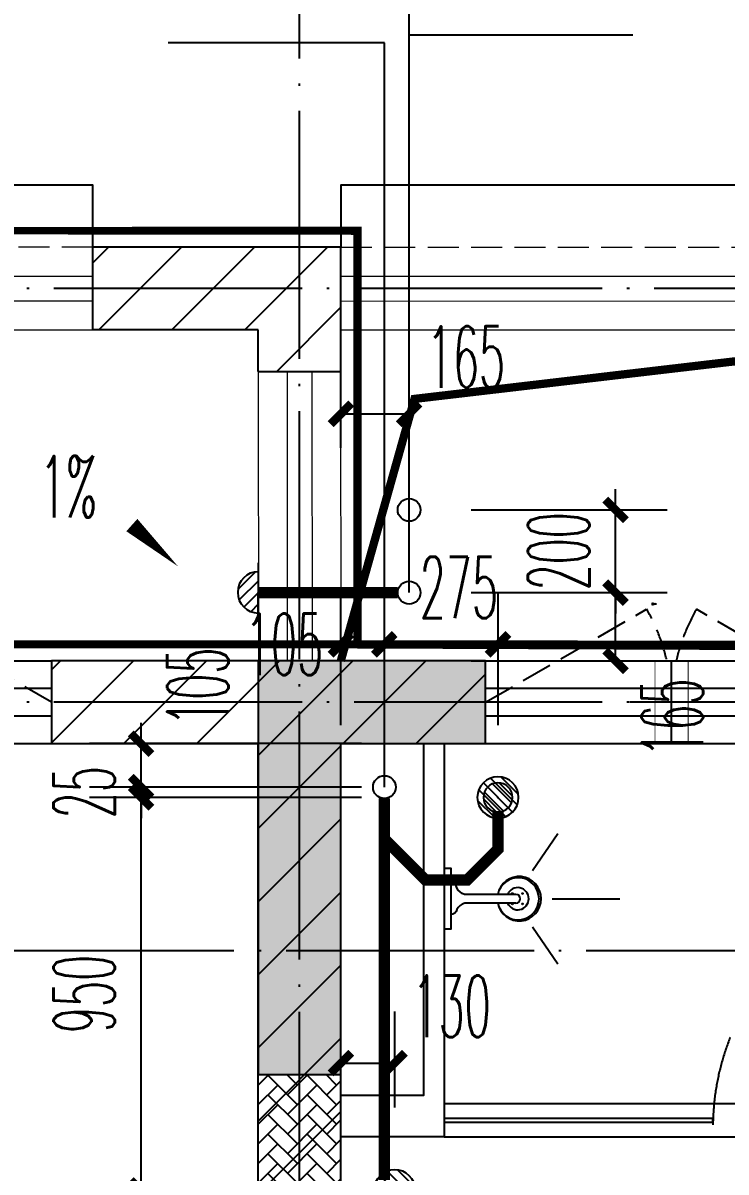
# Model space of a CAD drawing. Extents: x 27938 to 1507990, y 110129 to 923079.
# Drawn here: x 1244094 to 1245795, y 588788 to 591566 of the extents above; entities that cross this region are included whole.
import ezdxf

# ---------------------------------------------------------------- set-up
doc = ezdxf.new("R2010")
doc.units = 0
doc.header["$LTSCALE"] = 1000
doc.header["$MEASUREMENT"] = 0
doc.linetypes.add('DASH', pattern=[0.35, 0.25, -0.1])
doc.linetypes.add('DOTE', pattern=[2.4200000000000004, 2, -0.2, 0.02, -0.2])
for name, color, linetype in [('----建筑底图', 8, 'Continuous'), ('COLUMN', 9, 'Continuous'), ('CURTWALL', 4, 'Continuous'), ('DIM_SYMB', 3, 'Continuous'), ('DIM_废水', 31, 'Continuous'), ('DIM_污水', 2, 'Continuous'), ('DIM_雨水', 4, 'Continuous'), ('DOTE', 1, 'Continuous'), ('EQUIP_地漏', 7, 'Continuous'), ('IP-bath&kitchen-JOHNSON', 4, 'Continuous'), ('LVTRY', 6, 'Continuous'), ('P-bath&kitchen-JOHNSON', 4, 'Continuous'), ('PIPE-废水', 31, 'TG_F'), ('PIPE-污水', 2, 'W'), ('PUB_HATCH', 8, 'Continuous'), ('VPIPE-凝结', 150, 'N'), ('VPIPE-废水', 31, 'Continuous'), ('VPIPE-污水', 2, 'W'), ('VPIPE-雨水', 4, 'Y'), ('WALL', 9, 'Continuous'), ('WINDOW', 4, 'Continuous'), ('WINDOW_TEXT', 7, 'Continuous'), ('保温', 6, 'Continuous'), ('机电标识类', 1, 'Continuous'), ('看线', 251, 'Continuous')]:
    doc.layers.add(name, color=color, linetype=linetype)
for name, color, linetype, lineweight in [('平面-排水沟', 86, 'Continuous', 15), ('平面-栏杆', 135, 'Continuous', 15), ('平面-看线', 45, 'Continuous', 15), ('平面-空调室内机', 176, 'Continuous', 9), ('空调', 76, 'Continuous', 13)]:
    doc.layers.add(name, color=color, linetype=linetype, lineweight=lineweight)
doc.styles.add('_TCH_DIM', font='SIMPLEX.shx', dxfattribs={"width": 0.7, "bigfont": 'GBCBIG.shx'})
doc.styles.add('_TCH_DIM_T3', font='SIMPLEX.shx', dxfattribs={"width": 0.4941176470588236, "bigfont": 'GBCBIG.shx'})
doc.styles.add('_TCH_WINDOW', font='SIMPLEX.shx', dxfattribs={"width": 0.7, "height": 3.5, "bigfont": 'GBCBIG.shx'})
doc.styles.get("Standard").update_dxf_attribs({"font": 'gbenor.shx', "bigfont": 'gbcbig.shx'})
doc.styles.add('TG_LINETYPE', font='SIMPLEX', dxfattribs={"width": 0.8, "height": 3, "bigfont": 'HZTXT'})
doc.linetypes.add('N', pattern='A,3,-0.2,["N",Standard,S=0.25,R=0,X=-0.1,Y=-0.115],-0.2', length=3.4)
doc.linetypes.add('TG_F', pattern='A,2,-0.3,["F",TG_LINETYPE,S=0.1,R=0,X=-0.23,Y=-0.15],0', length=2.3)
doc.linetypes.add('W', pattern='A,3,-0.2,["W",Standard,S=0.25,R=0,X=-0.1,Y=-0.115],-0.2', length=3.4)
doc.linetypes.add('Y', pattern='A,3,-0.2,["Y",Standard,S=0.25,R=0,X=-0.1,Y=-0.115],-0.2', length=3.4)
doc.dimstyles.new('_TWT_ARCH&&50', dxfattribs={"dimtxt": 148.75, "dimasz": 50, "dimexe": 125, "dimexo": 150, "dimgap": 63.12500000000001, "dimtad": 1, "dimdec": 0, "dimzin": 0, "dimdsep": 46, "dimtxsty": '_TCH_DIM_T3', "dimblk": 'ARCHTICK', "dimcen": 0.09, "dimclrt": 7, "dimazin": 2, "dimtfac": 1, "dimtdec": 0, "dimtix": 1, "dimtmove": 2, "dimatfit": 3, "dimfxl": 100, "dimtolj": 1, "dimtzin": 0, "dimarcsym": 0})
pattern_1 = [(45, (0, 89.755675), (-88.38838300365748, 88.3883830036575), [])]

# ---------------------------------------------------------------- blocks, each defined once
blk = doc.blocks.new('GFDGFSDFGD')
at = {"layer": 'PUB_HATCH'}
blk.add_hatch(color=256, dxfattribs=at).paths.add_polyline_path([(464566.5323886855, 373023.7243817647), (464016.6169796197, 373023.7242364523), (464016.6175497696, 372023.7232685714), (464216.6167312602, 372023.7239847798), (464216.6166784351, 372823.7236273639), (464566.5323204177, 372823.7234225881)])
at = {"layer": 'COLUMN', "color": 6}
for p, q in [((464566.5323886855, 373023.7243817647), (464016.6169796197, 373023.7242364523)), ((464016.6169796197, 373023.7242364523), (464016.6175497696, 372023.7232685714)), ((464566.5323204177, 372823.7234225881), (464566.5323886855, 373023.7243817647)), ((464216.6167312602, 372023.7239847798), (464216.6166784351, 372823.7236273639)), ((464216.6166784351, 372823.7236273639), (464566.5323204177, 372823.7234225881)), ((464016.6175497696, 372023.7232685714), (464216.6167312602, 372023.7239847798))]:
    blk.add_line(p, q, dxfattribs=at)
blk = doc.blocks.new('GDFGDGRD')
at = {"layer": '保温', "linetype": 'ByBlock', "ltscale": 10}
h = blk.add_hatch(dxfattribs=at)
h.set_pattern_fill('AR-HBONE', color=251, scale=55)
h.set_pattern_definition([(45, (0, 0), (0, 47.41575231924514), [100.584, -33.528]), (135, (23.70786, 23.70786), (3.05311331771918e-15, 47.41575231924513), [100.584, -33.528])])
h.paths.add_polyline_path([(427216.5783803748, 370023.7249376682), (427216.5861217561, 372023.7235304342), (427016.5861217679, 372023.7237229171), (427016.5783803866, 370023.7251301511)])
blk = doc.blocks.new('dongkong')
blk.add_wipeout([(-603756.0415179721, 210770.96306340612), (-603756.0415180603, 210570.80961624245), (-603836.0415181214, 210570.80961593534), (-603836.0415181519, 210770.96306307407)])
at = {"layer": '机电标识类', "color": 250, "linetype": 'DASH', "ltscale": 400}
for p, q in [((-603796.0415180789, 210770.9630630909), (-603796.0415180789, 210570.8096162414)), ((-603896.0415180789, 210670.6929921169), (-603696.0415180789, 210670.6929921169))]:
    blk.add_line(p, q, dxfattribs=at)
at = {"layer": '空调', "color": 6, "linetype": 'DASH', "const_width": 2}
blk.add_lwpolyline([(-603756.0415180789, 210770.9630630909), (-603756.0415180789, 210570.8096162414), (-603836.0415180789, 210570.8096162414), (-603836.0415180789, 210770.9630630909)], close=True, dxfattribs=at)
blk = doc.blocks.new('rrrrrrrrrrrra')
at = {"color": 0}
for p, q in [((252.6024353011744, 483.7312025176361), (-87.39756469882559, 483.7312025176361)), ((-112.3975646988256, 458.7312025176361), (-112.3975646988256, 324.3323662159964)), ((277.6024353011744, 324.3323662159964), (277.6024353011744, 458.7312025176361)), ((-112.3975646988256, 324.3323662159964), (-63.69972878636327, -103.3637925456278)), ((277.6024353011744, 324.3323662159964), (227.5135563242948, -115.5808400628157)), ((-59.12511469877791, 271.0599162159488), (224.3299853011267, 271.0599162159488)), ((-20.6103619200876, 232.4137265472673), (-34.18044077546801, 153.6153487120755)), ((185.8152325224364, 232.4137265477329), (-20.6103619200876, 232.4137265472673)), ((185.8152325224364, 232.4137265477329), (199.3853113778168, 153.6153487125412)), ((191.3197469591396, 200.4502565474249), (-26.11487635679077, 200.4502565474249))]:
    blk.add_line(p, q, dxfattribs=at)
for centre, radius, start, end in [((-87.39756469882559, 458.7312025176361), 25, 90, 180), ((252.6024353011744, 458.7312025176361), 25, 0, 90), ((-59.12511469877791, 324.3323662164621), 53.27245000000602, 180, 270), ((224.3299853008939, 324.3323662164621), 53.27245000000253, 270, 0), ((-322.583031725022, 209.8070477982983), 293.8257332377133, 333.5368539848596, 351.4828191908725), ((487.787902327138, 209.8070477982983), 293.8257332377133, 188.5171808091275, 206.4631460151405), ((148.969911527005, -3.179016253445297), 224.0767612256445, 158.5202191710939, 180), ((16.2349590753438, -3.179016253445297), 224.0767612256723, 0, 21.47978082890611), ((83.83053322241176, -63.61970424279571), 152.7899563564, 195.0773243454172, 340.1181212308546)]:
    blk.add_arc(centre, radius, start, end, dxfattribs=at)
blk = doc.blocks.new('A$C1E0F638F')
at = {"color": 0}
for points in [[(499.7003750004806, 435.1003879043274), (499.7003750004806, 85.1003879038617), (-4.325015470385551e-05, 85.10038790432736), (-4.325015470385551e-05, 435.1003879038617)], [(269.850552206859, 30.00024752598256), (229.850552206859, 30.00024752644822), (229.850552206859, 195.0002475259826), (269.850552206859, 195.0002475264482)], [(119.850552206859, 0.0002475259825587273), (179.850552206859, 0.0002475259825587273), (179.850552206859, 60.00024752598256), (119.850552206859, 60.00024752598256)], [(379.850552206859, 0.0002475259825587273), (319.850552206859, 0.0002475264482200146), (319.850552206859, 60.00024752644822), (379.850552206859, 60.00024752644822)], [(146.850552206859, 55.00024752598256), (152.850552206859, 55.00024752644822), (152.850552206859, 5.00024752644822), (146.850552206859, 5.00024752644822)], [(229.850552206859, 30.00024752644822), (269.850552206859, 30.00024752598256), (269.850552206859, 10.00024752598256), (229.850552206859, 10.00024752644822)], [(352.850552206859, 55.00024752598256), (346.850552206859, 55.00024752598256), (346.850552206859, 5.000247525982559), (352.850552206859, 5.000247525982559)]]:
    blk.add_lwpolyline(points, close=True, dxfattribs=at)
blk.add_lwpolyline([(269.850552206859, 60.00024752598256), (279.850552206859, 60.00024752598256), (279.850552206859, 0.0002475264482200146), (219.850552206859, 0.0002475259825587273), (219.850552206859, 60.00024752598256), (229.850552206859, 60.00024752644822)], dxfattribs=at)
blk.add_circle((249.850552206859, 236.2614032463171), 26, dxfattribs=at)
blk = doc.blocks.new('$lvtry$00000171')
at = {"color": 0}
for p, q in [((-74.24621202462731, 10.60660171788186), (-10.60660171788186, 74.24621202462731)), ((-69.81875867368217, -27.39235180270043), (27.39235180242758, 69.81875867368217)), ((-53.03300858900184, -53.03300858886359), (53.03300858900184, 53.03300858886359)), ((-27.39235180242758, -69.81875867368217), (69.81875867368217, 27.39235180270043)), ((10.60660171788186, -74.24621202462731), (74.24621202462731, -10.60660171788186))]:
    blk.add_line(p, q, dxfattribs=at)
blk.add_circle((0, 0), 75, dxfattribs=at)
blk.add_point((0, 0), dxfattribs=at)
blk = doc.blocks.new('135')
blk.add_hatch(color=0).paths.add_polyline_path([(4.76418280357393, 1.812162386259842), (3.614183923258678, -0.9586682789313272), (-4.698308072380313, 2.491328362025341), (-3.548309192054148, 5.262159027231063)])
at = {"color": 0}
for p, q in [((-5.000000000007275, 10.93307908955376), (-5.000000000007275, 30.53458335841333)), ((0, -9.095e-13), (-7.276000000000001e-12, 39.11915162772765)), ((4.999999999996362, 10.92478528669653), (4.999999999992723, 32.30060393840449)), ((-6.34257382159194, 2.632406550414998), (5.421245566391007, -2.250020692198631)), ((-5.698204626369259, 2.906323017595241), (-5.160113183243083, 2.682994842084553)), ((-5.555794630552554, 18.93025617586591), (-3.355794630551827, 19.41189882087838)), ((-3.355794630551827, 19.41189882087838), (-5.502586708164016, 19.38346581543646)), ((5.249555696867901, 10.9245783101278), (-5.25044430312846, 10.93328680312606)), ((5.227938415449898, 9.660595023749009), (-5.205485498692723, 9.660595023727183)), ((-5.160113183243083, 2.682994842084553), (-3.818447822857706, 5.915630618167598)), ((-3.818447822857706, 5.915630618167598), (5.417654394495911, 2.08230101709978)), ((5.617387633388716, 18.86060526279379), (3.417387633387988, 19.34224790780627)), ((3.417387633387988, 19.34224790780627), (5.564179711000178, 19.31381490236435)), ((4.075989034128724, -1.150334758983262), (5.417654394495911, 2.08230101709978)), ((4.075989034125087, -1.150334758983262), (5.7233188174323, -1.834038541420341))]:
    blk.add_line(p, q, dxfattribs=at)
for centre, radius, start, end in [((6.161034868437128, 15.83646535001662), 13.51105029248686, 151.0147378050733, 204.8403314206463), ((13.49583268638525, 4.204098348475781), 20.48112573357894, 163.092431708237, 182.0011966084188), ((-5.975522388205718, 3.562607190228845), 1, 184.2275252268287, 248.4661137629982), ((13.54264475737364, 4.193994001077044), 19.52885339284392, 163.7443120071847, 182.5268738689926), ((8.625610374787357, 15.4674340699994), 14.59806099666519, 166.2780045267358, 198.0953497200314), ((-5.467505949505721, 3.349919817060253), 0.5, 181.9385014602077, 247.2597126889964), ((-5.220308285297505, 22.14142036417525), 0.5, 335.7643365041333, 151.0147378054934), ((3.827398038803949, 18.06844884589281), 9.42220170707689, 155.7643365036202, 171.9772791662345), ((5.153695528464595, 22.26171150950449), 0.5, 29.84246110022977, 204.5740373216479), ((-5.946870150815811, 17.18555889137405), 11.70614123311011, 10.4750181798539, 24.57403732164799), ((29.07817214454553, 6.708467335577552), 24.03224306675829, 172.943947749341, 199.2318175570648), ((-6.288615623223449, 15.43590622998363), 12.3887641438454, 338.644919711974, 16.04760207510264), ((-6.035673477003001, 15.84248269684667), 13.39994098009156, 334.9111406033848, 29.84246110034611), ((26.37160870551816, 6.273545375245702), 20.6409126368038, 169.1453753653255, 199.9525787155704), ((5.869786496521555, -1.169297062749137), 1.170107913508445, 247.4597126892894, 19.95257871601565), ((5.914985297487874, -1.372233430550295), 0.5, 247.4597126892894, 19.23181755750988)]:
    blk.add_arc(centre, radius, start, end, dxfattribs=at)
blk.add_open_spline([(-5.000000000007275, 30.53458335841333), (-4.10443294849756, 31.33336597555081), (-2.288282033354334, 32.95324444101334), (0.90438098919185, 29.19536669430727), (3.450096077842316, 31.12548990286359), (4.999999999992723, 32.30060393840449)], degree=3, knots=[0, 0, 0, 0, 3.066329070407599, 6.218313121244897, 11.12413523619883, 11.12413523619883, 11.12413523619883, 11.12413523619883], dxfattribs=at)
blk = doc.blocks.new('SDFAWERAWER')
at = {"layer": 'LVTRY', "color": 0}
for p, q in [((593987.7654218215, -1242190.543110286), (593978.1679464299, -1242213.999597729)), ((594017.0860310916, -1242202.539954511), (593987.7654218215, -1242190.543110286)), ((594015.8193360465, -1242220.432964417), (594027.1688849085, -1242192.714558183)), ((594025.7000045974, -1242203.902384486), (594018.4845674199, -1242221.524267195)), ((594022.6186791044, -1242211.427743668), (594029.8341162818, -1242193.80586096)), ((594025.3530065713, -1242210.830205286), (594031.0932591765, -1242196.811088268)), ((594027.1688849085, -1242192.714558183), (594033.0323939191, -1242195.115424288)), ((594029.8341162818, -1242193.80586096), (594031.0932591765, -1242196.811088268)), ((594032.1593517042, -1242197.24760937), (594033.0323939191, -1242195.115424288)), ((594033.0323939191, -1242195.115424288), (594033.976751101, -1242197.369344781)), ((594033.7584905497, -1242197.902391045), (594033.9763517794, -1242197.370320023)), ((594047.2517495372, -1242200.933083513), (594035.9092786319, -1242228.654386825)), ((594041.579694262, -1242228.485098852), (594051.1771696536, -1242205.028611409)), ((594049.9172594484, -1242202.023705706), (594043.3176582216, -1242218.153308231)), ((594047.2517495372, -1242200.933083513), (594049.9172594484, -1242202.023705706)), ((594049.9172594484, -1242202.023705706), (594051.1771696536, -1242205.028611409)), ((593941.1893833182, -1242210.071718162), (593783.7054442759, -1242594.768872668)), ((593964.6458707345, -1242219.669193542), (593807.1619316919, -1242604.366348048)), ((593941.1893833182, -1242210.071718162), (593964.6458707345, -1242219.669193542)), ((594007.4885557, -1242225.996441955), (593978.1679464299, -1242213.999597729)), ((594015.8193360465, -1242220.432964417), (594021.6828450572, -1242222.833830523)), ((594018.4845674199, -1242221.524267195), (594021.4897947444, -1242220.265124338)), ((594025.3530065713, -1242210.830205286), (594021.4897947444, -1242220.265124338)), ((594022.5558872721, -1242220.70164544), (594021.6828450572, -1242222.833830523)), ((594021.6828450572, -1242222.833830523), (594023.9367655669, -1242221.889473379)), ((594024.1550261178, -1242221.356427115), (594023.937164888, -1242221.888498138)), ((594027.746431214, -1242234.285170699), (594078.3911199654, -1242255.006992549)), ((594035.9092786319, -1242228.654386825), (594038.5747885434, -1242229.745009019)), ((594037.3439066054, -1242210.828683256), (594087.9885953569, -1242231.550505105)), ((594038.5747885434, -1242229.745009019), (594045.1743897707, -1242213.615406493)), ((594038.5747885434, -1242229.745009019), (594041.579694262, -1242228.485098852)), ((594057.0670404839, -1242246.282014925), (594066.6645158757, -1242222.825527482)), ((593783.7054442759, -1242594.768872668), (593807.1619316919, -1242604.366348048)), ((593803.2340521519, -1242641.344911171), (593812.8315275433, -1242617.888423728)), ((593812.8315275433, -1242617.888423728), (593842.1521368134, -1242629.885267953)), ((593803.2340521519, -1242641.344911171), (593832.554661422, -1242653.341755396)), ((593842.1521368134, -1242629.885267953), (593832.554661422, -1242653.341755396)), ((593833.814571627, -1242656.346661099), (593832.554661422, -1242653.341755396)), ((593845.157042532, -1242628.625357786), (593833.814571627, -1242656.346661099)), ((593847.8225524705, -1242629.715979991), (593836.4800815652, -1242657.437283303)), ((593845.157042532, -1242628.625357786), (593842.1521368134, -1242629.885267953)), ((593847.8225524705, -1242629.715979991), (593845.157042532, -1242628.625357786)), ((593847.1421213057, -1242661.799772115), (593858.4845922105, -1242634.078468803)), ((593849.807631217, -1242662.890394308), (593861.150102122, -1242635.169090996)), ((593852.0613105225, -1242661.945461682), (593862.0950347865, -1242637.422770285)), ((593858.4845922105, -1242634.078468803), (593861.150102122, -1242635.169090996)), ((593861.150102122, -1242635.169090996), (593862.0950347865, -1242637.422770285)), ((593836.4800815652, -1242657.437283303), (593833.814571627, -1242656.346661099)), ((593847.1421213057, -1242661.799772115), (593849.807631217, -1242662.890394308))]:
    blk.add_line(p, q, dxfattribs=at)
blk.add_lwpolyline([(593823.4857289928, -1242716.975934958), (594045.7556563742, -1242173.940086161), (594036.5013807861, -1242170.150840413), (593814.2314534048, -1242713.186689209)], close=True, dxfattribs=at)
blk.add_arc((594075.2654484361, -1242240.036391133), 15.29342111015146, 281.7932153755734, 33.70187580186141, dxfattribs=at)
for centre, major_axis, start_param, end_param in [((593974.2417065077, -1242223.595433476), (3.926239933352681, 9.595835773426348), 0, 1.570796326794897), ((593816.7577674654, -1242608.292587982), (13.52371531371392, 33.05232318957029), 1.570796326794897, 3.141592653589793), ((593816.7577674654, -1242608.292587982), (3.926239933352681, 9.595835773426348), 1.570796326794897, 3.141592653589793)]:
    blk.add_ellipse(centre, major_axis=major_axis, ratio=1, start_param=start_param, end_param=end_param, dxfattribs=at)
at = {"layer": 'P-bath&kitchen-JOHNSON', "color": 0, "linetype": 'DASH'}
blk.add_arc((593809.7670385346, -1242714.004828131), 586.199339652145, 67.53694625199444, 157.1324720308851, dxfattribs=at)
at = {"layer": 'LVTRY', "color": 8, "xscale": -1, "rotation": 157.7329157530927}
blk.add_blockref('135', (594045.2713309255, -1242161.927690595), dxfattribs=at)
blk = doc.blocks.new('A$C5DCB2F21')
at = {"layer": 'IP-bath&kitchen-JOHNSON', "color": 0}
for p, q in [((-68.28558143033297, -213.1606503543517), (-157.7014214626688, -274.9614281078248)), ((68.16970908802614, -213.1606503543517), (157.5855491203619, -274.9614281078248)), ((-0.0579361711279489, -261.3536447175793), (-0.0579361711570528, -424.6555120690827))]:
    blk.add_line(p, q, dxfattribs=at)
for centre, major_axis, ratio, start_param, end_param in [((0.0421103943663184, -178.7724866370772), (-50.96224410476142, 6.55561e-11), 0.9900522014073144, -1.362970376127611, 4.504563029716158), ((0.0421103943663184, -177.7692267618913), (-26.80467913510691, 8.690706e-10), 0.9948122416210567, -1.167676844559286, 4.309269498205915)]:
    blk.add_ellipse(centre, major_axis=major_axis, ratio=ratio, start_param=start_param, end_param=end_param, dxfattribs=at)
at = {"layer": 'LVTRY', "color": 0}
for p, q in [((73.60639230580999, 0), (-73.60639230580999, 0)), ((-10.47308850636909, -173.5162652194049), (-10.47308850636909, -49.2578386965979)), ((10.5573092952909, -173.5162652194049), (10.5573092952909, -49.2578386965979))]:
    blk.add_line(p, q, dxfattribs=at)
blk.add_lwpolyline([(73.60639230580999, 0), (73.60639230580999, -15.772798351245), (-73.60639230580999, -15.772798351245), (-73.60639230580999, 0)], dxfattribs=at)
for points in [[(-26.29978149385716, -30.6730770759059, -0.3641418619200349), (-37.77772499481944, -15.772798351245, -0.0204951839784475)], [(26.29978149385716, -30.6730770759059, 0.3641418619200187), (37.77772499482671, -15.772798351245, 0.0204951839784475)], [(-10.47308850636909, -49.43990604687496, 0.214893116671168), (-26.29978149385716, -30.6730770759059, 7.649644273232357)], [(10.5573092952909, -49.2578386965979, -0.2143900455666535), (26.29978149385716, -30.6730770759059, -7.649644273232357)]]:
    blk.add_lwpolyline(points, format="xyb", dxfattribs=at)
blk.add_arc((0.0421103944609058, -173.5162652194049), 10.51519890083, 180, 0, dxfattribs=at)
for centre, major_axis, ratio, start_param, end_param in [((0.0421103943663184, -181.2952494334531), (53.64446843239703, 4.6092399e-09), 0.9875770290783108, 1.768090240399728, 7.656687720196345), ((-12.41473554639378, -164.737432311369), (1.3012e-12, 1.432845619463478), 0.8500000000096485, -1.570796326743344, 4.712388980436241), ((12.49895633515552, -164.737432311369), (-1.089747e-10, 1.432845619463478), 0.8500000000096485, 4.712388980370823, 10.99557428755041), ((-12.41473554639378, -189.1718906858077), (-2.801241e-10, 1.432845619478029), 0.8500000000010158, 4.712388980259137, 10.99557428743872), ((12.49895633515552, -189.1718906858077), (-3.904000999999999e-10, 1.43284561947803), 0.8500000000010156, 4.712388980193717, 10.9955742873733)]:
    blk.add_ellipse(centre, major_axis=major_axis, ratio=ratio, start_param=start_param, end_param=end_param, dxfattribs=at)
blk = doc.blocks.new('$TCHSYS$DOOR2D')
for p, q in [((0.45, 0.9750000000000001), (0.5000000000000002, 0.9750000000000001)), ((0.45, 0), (0.45, 0.9750000000000001)), ((0.5, 0), (0.5, 0.9750000000000001)), ((0.5, 0), (0.45, 0))]:
    blk.add_line(p, q)
at = {"lineweight": 13}
blk.add_arc((0.475, 0), 0.975, 91.4692835813538, 180, dxfattribs=at)
blk = doc.blocks.new('DSGDFGF')
at = {"layer": 'CURTWALL', "color": 0}
for p, q in [((676992.3193099007, 342105.3318189482), (676292.3193125755, 342105.3318188789)), ((676292.3193125755, 342105.3318188789), (676292.3193125804, 342055.3318188789)), ((676292.3193125771, 342088.6651522122), (676992.3193101969, 342088.6651522689)), ((676992.3193099055, 342055.3318189486), (676992.3193099007, 342105.3318189482)), ((677892.3193125913, 342105.3318190337), (677792.3193100533, 342105.3318190256)), ((677792.3193100533, 342105.3318190256), (677792.3193100581, 342055.3318190261)), ((677792.3193101969, 342088.6651523464), (677892.319312593, 342088.665152367)), ((677892.3193125962, 342055.3318190337), (677892.3193125913, 342105.3318190337)), ((676292.3193125788, 342071.9984855456), (676992.3193101985, 342071.9984856088)), ((677792.3193101985, 342071.9984856863), (677892.3193125946, 342071.9984857004)), ((676292.3193125804, 342055.3318188789), (676992.3193099055, 342055.3318189486)), ((677792.3193100581, 342055.3318190261), (677892.3193125962, 342055.3318190337))]:
    blk.add_line(p, q, dxfattribs=at)
at = {"layer": 'IP-bath&kitchen-JOHNSON', "color": 0}
for p, q in [((676542.331932724, 342985.0196551088), (677892.3295454062, 342985.0196507949)), ((676542.331932724, 342950.0196551071), (677192.3295454478, 342950.0196505642)), ((677192.3413922582, 342940.0196503444), (677192.3413922533, 342950.0196505642)), ((676542.331932724, 342940.0196551071), (677192.3413922582, 342940.0196503444)), ((677892.3295454031, 342940.0196503291), (677792.3295457542, 342940.0196503627)), ((677792.3295457542, 342930.0196503627), (677792.329545758, 342940.0196503627)), ((677892.3295454031, 342930.0196503291), (677792.3295457542, 342930.0196503627)), ((676542.331932724, 342905.019720073), (677892.3295454059, 342905.0196507949))]:
    blk.add_line(p, q, dxfattribs=at)
for points in [[(676542.3319719185, 343855.3312094221), (676542.3319289016, 342905.0196913155), (676292.3295242395, 342905.0197074407)], [(676492.3319719185, 343855.3312094221), (676492.331953106, 343005.0197000016), (676292.3295265906, 343005.0197000032)]]:
    blk.add_lwpolyline(points, dxfattribs=at)
at = {"layer": 'LVTRY', "color": 0}
blk.add_lwpolyline([(676892.3193115182, 341155.3318184384), (676292.319311518, 341155.3318184384), (676292.3193115267, 342055.3308562199), (676892.3193115271, 342055.3308562199)], close=True, dxfattribs=at)
at = {"layer": 'CURTWALL', "color": 0, "xscale": 800, "yscale": 800, "zscale": 50, "rotation": 5.54452612062199e-09}
blk.add_blockref('$TCHSYS$DOOR2D', (677392.3193099796, 342080.3318189853), dxfattribs=at)
at = {"layer": 'IP-bath&kitchen-JOHNSON', "color": 8}
for name, p, rotation in [('A$C5DCB2F21', (676542.3428769042, 343480.3272782623), 90.00848852444699), ('SDFAWERAWER', (-342526.1847909405, 1268090.515878983), 22.25976934310714)]:
    blk.add_blockref(name, p, dxfattribs=dict(at, rotation=rotation))
at = {"layer": 'LVTRY', "color": 8, "xscale": -0.6666666667107826, "yscale": 0.6666666667107826}
for p in [(676672.3319719185, 343725.3312094244), (676422.3295454204, 342775.3312094267)]:
    blk.add_blockref('$lvtry$00000171', p, dxfattribs=at)
at = {"layer": 'LVTRY', "color": 8, "extrusion": (0, 0, -1), "xscale": -1, "zscale": -1, "rotation": 270}
blk.add_blockref('rrrrrrrrrrrra', (-676776.0631769253, 342422.5730388308), dxfattribs=at)
at = {"layer": 'LVTRY', "color": 8, "xscale": -1, "rotation": 270}
blk.add_blockref('A$C1E0F638F', (676357.2294132968, 341355.6371924866), dxfattribs=at)
blk = doc.blocks.new('A$C7A951E79')
at = {"layer": 'LVTRY'}
for p, q in [((-0.03019816137384623, -71.1504577078158), (0.03032669913955033, 71.45330783701502)), ((-7.071067817567382, 49.49747468566056), (-49.49747468711575, 7.071067807148211)), ((0.01200970011996105, 28.29628095228691), (-46.54583911696682, -18.26156787434593)), ((0, 0), (-35.35533905785996, -35.35533906542696)), ((-0.01200970011996105, -28.29628095240332), (-18.26156786479987, -46.54583912075032))]:
    blk.add_line(p, q, dxfattribs=at)
blk.add_arc((6.426847539842129e-05, 0.1514250643085688), 49.94917711705559, 89.97568208789981, 269.9756820878998, dxfattribs=at)
blk.add_point((0, 0), dxfattribs=at)
blk = doc.blocks.new('A$C42425DA4')
blk.add_blockref('A$C7A951E79', (38800.45369227853, 0.02960725605953485))
blk = doc.blocks.new('$WINLIB2D$00000001')
at = {"color": 0}
for points in [[(-0.4999999999999964, 0.5000000000000142), (-0.4999999999999964, -0.4999999999999858)], [(-0.4999999999999964, 0.5000000000000142), (0.5000000000000036, 0.5000000000000142)], [(0.5000000000000036, -0.4999999999999858), (0.5000000000000036, 0.5000000000000142)], [(0.5000000000000036, 0.1666666666666714), (-0.4999999999999964, 0.1666666666666714)], [(0.5000000000000036, -0.1666666666666572), (-0.4999999999999964, -0.1666666666666572)], [(-0.4999999999999964, -0.4999999999999858), (0.5000000000000036, -0.4999999999999858)]]:
    blk.add_lwpolyline(points, dxfattribs=at)
blk = doc.blocks.new('A$C149A4CC3')
at = {"layer": 'PUB_HATCH'}
h = blk.add_hatch(dxfattribs=at)
h.set_pattern_fill('普通砖', color=256, scale=50, style=0)
h.set_pattern_definition(pattern_1)
h.paths.add_polyline_path([(18400.00000987385, -15710.08435540453), (18600.00000988004, -15510.0843554085), (18000.00001018117, -15510.08435539628), (18000.00001017707, -15710.08435539628)])
h = blk.add_hatch(dxfattribs=at)
h.set_pattern_fill('普通砖', color=256, scale=50, style=0)
h.set_pattern_definition(pattern_1)
h.paths.add_polyline_path([(18600.00000987086, -15810.084355517), (18600.00000988004, -15510.0843554085), (18400.00000987385, -15710.08435540453), (18400.00000987086, -15810.08435551095)])
h = blk.add_hatch(dxfattribs=at)
h.set_pattern_fill('普通砖', color=256, scale=50, style=0)
h.set_pattern_definition(pattern_1)
h.paths.add_polyline_path([(18500.00000985094, -16510.08435552946), (17900.00001470772, -16510.08435550368), (17900.00001469912, -16710.08435550364), (18400.00000981981, -16710.08435552516), (18500.00000982982, -16643.41768886242)])
h = blk.add_hatch(dxfattribs=at)
h.set_pattern_fill('普通砖', color=256, scale=50, style=0)
h.set_pattern_definition(pattern_1)
h.paths.add_polyline_path([(18600.00000981982, -16710.08435553264), (18950.00001443208, -16710.08435554379), (18950.00001443845, -16510.08435554378), (18500.00000984982, -16510.08435552946), (18500.00000983019, -16643.41768886242)])
h = blk.add_hatch(dxfattribs=at)
h.set_pattern_fill('普通砖', color=256, scale=50, style=0)
h.set_pattern_definition(pattern_1)
h.paths.add_polyline_path([(18400.00000975974, -19510.0843554034), (18600.00000976189, -19410.08435537704), (18600.00000981982, -16710.08435553264), (18500.00000982982, -16643.41768886242), (18400.00000981981, -16710.08435552516)])
at = {"color": 8, "linetype": 'DASH', "ltscale": 0.8, "const_width": 20}
blk.add_lwpolyline([(18640.00000048906, -16470.08437481255), (16940.00001480198, -16470.08437503874), (16940.00001480198, -15710.08530140889)], dxfattribs=at)
at = {"layer": 'DOTE', "color": 169, "linetype": 'DOTE', "ltscale": 0.3}
for p, q in [((18500.00000030769, -19410.08434694167), (18499.99999972212, -11458.04734790955)), ((25039.89799962282, -15610.08435363509), (-25818.76699962281, -15610.08435363503)), ((25039.89799962282, -16610.08434715244), (-25818.76699962281, -16610.08434715233)), ((-25818.76699962281, -17209.81407665176), (25039.89799962282, -17209.81412224047))]:
    blk.add_line(p, q, dxfattribs=at)
at = {"layer": 'VPIPE-凝结', "color": 8, "ltscale": 0.1}
blk.add_line((18709.9944749705, -16344.54390998866), (18400.22684023727, -16344.54392768384), dxfattribs=at)
at = {"layer": 'WALL', "color": 8}
for p, q in [((18600.00000988004, -15510.0843554085), (18000.00001018117, -15510.08435539628)), ((18000.00001017707, -15710.08435539628), (18000.00001018117, -15510.08435539628)), ((18600.00000987086, -15810.084355517), (18600.00000988004, -15510.0843554085)), ((18400.00000987385, -15710.08435540453), (18000.00001017707, -15710.08435539628)), ((18400.00000987086, -15810.08435551095), (18400.00000987385, -15710.08435540453)), ((18400.00000987086, -15810.08435551095), (18600.00000987086, -15810.084355517)), ((18500.00000985094, -16510.08435552946), (17900.00001470772, -16510.08435550368)), ((17900.00001470772, -16510.08435550368), (17900.00001469912, -16710.08435550364)), ((18950.00001443845, -16510.08435554378), (18500.00000984982, -16510.08435552946)), ((18950.00001443208, -16710.08435554379), (18950.00001443845, -16510.08435554378)), ((17900.00001469912, -16710.08435550364), (18400.00000981981, -16710.08435552516)), ((18400.00000975974, -19510.0843554034), (18400.00000981981, -16710.08435552516)), ((18600.00000976189, -19410.08435537704), (18600.00000981982, -16710.08435553264)), ((18600.00000981982, -16710.08435553264), (18950.00001443208, -16710.08435554379))]:
    blk.add_line(p, q, dxfattribs=at)
at = {"layer": 'WINDOW', "color": 8, "linetype": 'DASH', "ltscale": 0.3}
for points in [[(17900.00001465378, -16610.08496459265), (17510.24682534521, -16385.15730627667, 0.131605288826864), (17450.00001460395, -16610.0849645639)], [(18949.90780867939, -16610.08434715233), (19339.66099798796, -16385.15668883634, -0.131605288826864), (19399.90780872921, -16610.08434712357)], [(19849.90780877904, -16610.08434715233), (19460.15461947047, -16385.15668883634, 0.131605288826864), (19399.90780872921, -16610.08434712357)]]:
    blk.add_lwpolyline(points, format="xyb", dxfattribs=at)
at = {"layer": '平面-排水沟', "color": 8}
blk.add_lwpolyline([(18027.66334201221, -16122.15898217208, 0, 0, 0), (18206.05721185927, -16281.75510712195, 0, 40.00000000000001, 0), (18094.26496051237, -16181.74264520449, 0, 0, 0)], format="xyseb", dxfattribs=at)
at = {"layer": '平面-栏杆', "color": 8}
for points in [[(16999.99950202031, -15579.94362433732), (17999.99741350592, -15579.78725673113)], [(18600.00001444831, -15580.03744550154), (20199.99741333956, -15579.78725721588)], [(16999.99950202031, -15639.94362433732), (17999.99741350592, -15639.78725673113)], [(18600.00001444831, -15640.03744550154), (20199.99741333956, -15639.78725721588)], [(18470.00000050047, -15810.08435649524), (18470.29709916597, -16510.08175527159)], [(18530.00000050047, -15810.08435649524), (18530.29709916597, -16510.08175527159)]]:
    blk.add_lwpolyline(points, dxfattribs=at)
at = {"layer": '平面-看线', "color": 8}
blk.add_line((18600.29709918692, -16510.08413631382), (18600.00000052096, -15810.08435649524), dxfattribs=at)
at = {"layer": '平面-看线', "color": 8, "linetype": 'DASH', "ltscale": 0.3}
for points in [[(18000.00001018564, -15510.08435539581), (17000.00001037563, -15510.08435534762)], [(18600.00000994676, -15510.08435584145), (20200.00001001474, -15510.08435588103)]]:
    blk.add_lwpolyline(points, dxfattribs=at)
at = {"layer": '平面-看线', "color": 8}
for points in [[(17000.00001037563, -15710.08435534762), (18000.00001017912, -15710.08435539581)], [(18600.00000994164, -15710.08435584145), (20200.00001000962, -15710.08435588103)], [(18400.00000050094, -15810.08435649524), (18400.29709916643, -16510.08175527159)]]:
    blk.add_lwpolyline(points, dxfattribs=at)
at = {"layer": '看线', "color": 8, "ltscale": 0.5}
for points in [[(17999.99997964897, -15510.08434172353), (17999.99997927598, -15360.08434172353), (16999.99946656427, -15360.08434420015), (16999.99946643994, -15510.08434420574)], [(20199.9999794031, -15510.08433643595), (20199.99997903011, -15360.08433643595), (18599.99997885223, -15360.08434036496), (18599.99997920846, -15510.08434029861)]]:
    blk.add_lwpolyline(points, dxfattribs=at)
at = {"color": 8}
for name, p in [('GFDGFSDFGD', (-445616.5786988664, -389533.8091794208)), ('A$C42425DA4', (-20400.22683947522, -16344.5439277101))]:
    blk.add_blockref(name, p, dxfattribs=at)
at = {"color": 8, "xscale": -1}
blk.add_blockref('GDFGDGRD', (445616.5787025666, -389533.8091793274), dxfattribs=at)
at = {"layer": 'WINDOW', "color": 8}
ref = blk.add_blockref('$WINLIB2D$00000001', (17450.00001470337, -16610.0843554843), dxfattribs=dict(at, xscale=-900, yscale=200, zscale=-900, rotation=179.999999997536))
ref.add_attrib('A', 'C0914', (17416.17573002971, -16374.70996456393), dxfattribs={"layer": 'WINDOW_TEXT', "color": 8, "ltscale": 0.5, "height": 4.25, "rotation": 359.999999997536, "style": '_TCH_WINDOW', "width": 0.4941176470588236})
at = {"layer": '平面-排水沟', "color": 7, "style": '_TCH_DIM', "width": 0.4941176470588236}
blk.add_text('1%', height=148.75, dxfattribs=at).set_placement((17871.3619941463, -16163.16315737888))
at = {"layer": '平面-空调室内机', "color": 8, "ltscale": 0.3, "rotation": 180}
blk.add_blockref('dongkong', (-584396.0415054816, 194060.7256675176), dxfattribs=at)
at = {"color": 8, "linetype": 'DASH', "ltscale": 0.8, "const_width": 20}
blk.add_lwpolyline([(-0.003342016949318349, -16470.08435543487), (1659.999992188881, -16470.08435543906), (1659.999992801226, -15470.08435546519), (4839.999989744043, -15470.08435569576), (4839.999989768607, -16470.08435556991), (6359.999989774195, -16470.08435552154), (6359.999989743694, -15470.08435540629), (8059.99998934858, -15470.08435539098), (8059.999989335309, -14670.08434770285), (10160.00100836717, -14670.08434783731), (10160.00100967474, -13020.08434792334), (14839.99898536177, -13020.08434792334), (14839.99898393685, -14670.08434783138), (16940.00000092911, -14670.08434769692), (16940.00000091607, -15470.08435546752), (18640.00000035611, -15470.08435546275), (18640.00000048906, -16470.08435553045), (20160.00000045518, -16470.08435557876), (20160.00000047975, -15470.08435566269), (23339.99999742268, -15470.08435546857), (23339.99999803479, -16470.08435543819), (25139.99999982852, -16470.08435532777)], dxfattribs=at)
at = {"color": 8, "const_width": 20}
blk.add_lwpolyline([(18599.70291130792, -16510.08579359279), (18777.93588830612, -15876.66943581932), (20200.00000998715, -15710.08435588091)], dxfattribs=at)
at = {"color": 8}
blk.add_blockref('DSGDFGF', (-657692.3193145721, -360565.4161846809), dxfattribs=at)
at = {"layer": 'WINDOW', "color": 8}
ref = blk.add_blockref('$WINLIB2D$00000001', (19400.00001443527, -16610.08435555809), dxfattribs=dict(at, xscale=-900, yscale=200, zscale=-900, rotation=179.9999999981768))
ref.add_attrib('A', 'C0914', (19351.58068770196, -16374.70894857115), dxfattribs={"layer": 'WINDOW_TEXT', "color": 8, "ltscale": 0.5, "height": 4.25, "rotation": 359.9999999981769, "style": '_TCH_WINDOW', "width": 0.4941176470588236})
blk = doc.blocks.new('_ArchTick')
at = {"color": 0, "linetype": 'ByBlock', "const_width": 0.4}
blk.add_lwpolyline([(-0.5, -0.5), (0.5, 0.5)], dxfattribs=at)
blk = doc.blocks.new('*D411')
at = {"layer": 'Defpoints', "color": 0}
for p in [(1245028.603783904, 590388.9752524274), (1245527.848409735, 590388.9752524274), (1245028.603836753, 590188.9752524274)]:
    blk.add_point(p, dxfattribs=at)
at = {"layer": 'DIM_SYMB', "color": 0, "lineweight": -2}
for p, q in [((1245527.848409735, 590388.9752524274), (1245527.848409735, 590438.9752524274)), ((1245178.603783904, 590388.9752524274), (1245652.848409735, 590388.9752524274)), ((1245527.848409735, 590188.9752524274), (1245527.848409735, 590388.9752524274)), ((1245178.603836753, 590188.9752524274), (1245652.848409735, 590188.9752524274)), ((1245527.848409735, 590188.9752524274), (1245527.848409735, 590138.9752524274))]:
    blk.add_line(p, q, dxfattribs=at)
at = {"layer": 'DIM_SYMB', "color": 0, "lineweight": -2, "xscale": 50, "yscale": 50, "zscale": 50}
for p, rotation in [((1245527.848409735, 590388.9752524274), 270), ((1245527.848409735, 590188.9752524274), 90)]:
    blk.add_blockref('_ArchTick', p, dxfattribs=dict(at, rotation=rotation))
at = {"layer": 'DIM_SYMB', "color": 7, "insert": (1245390.348409734, 590288.9752524275), "char_height": 148.75, "attachment_point": 5, "rotation": 90, "style": '_TCH_DIM_T3'}
blk.add_mtext('\\A1;200', dxfattribs=at)
blk = doc.blocks.new('*D412')
at = {"layer": 'Defpoints', "color": 0}
for p in [(1245028.603836753, 590188.9752524279), (1245527.848457959, 590188.9752524279), (1245028.603880353, 590023.9751650107)]:
    blk.add_point(p, dxfattribs=at)
at = {"layer": 'DIM_SYMB', "color": 0, "lineweight": -2}
for p, q in [((1245178.603836753, 590188.9752524279), (1245652.848457959, 590188.9752524279)), ((1245527.848457959, 590023.9751650107), (1245527.848457959, 590188.9752524279)), ((1245178.603880353, 590023.9751650107), (1245652.848457959, 590023.9751650107))]:
    blk.add_line(p, q, dxfattribs=at)
at = {"layer": 'DIM_SYMB', "color": 0, "lineweight": -2, "xscale": 50, "yscale": 50, "zscale": 50}
for p, rotation in [((1245527.848457959, 590188.9752524279), 90), ((1245527.848457959, 590023.9751650107), 270)]:
    blk.add_blockref('_ArchTick', p, dxfattribs=dict(at, rotation=rotation))
at = {"layer": 'DIM_SYMB', "color": 7, "insert": (1245665.348516094, 589886.4753332669), "char_height": 148.75, "attachment_point": 5, "rotation": 90, "style": '_TCH_DIM_T3'}
blk.add_mtext('\\A1;165', dxfattribs=at)
blk = doc.blocks.new('*D413')
at = {"layer": 'Defpoints', "color": 0}
for p in [(1245243.695565671, 590063.9756559918), (1244968.693118719, 589718.9750492921), (1245243.695565671, 589718.9750492861)]:
    blk.add_point(p, dxfattribs=at)
at = {"layer": 'DIM_SYMB', "color": 0, "lineweight": -2}
for p, q in [((1244968.693118719, 589868.9750492921), (1244968.693118719, 590188.9756559918)), ((1245243.695565671, 589868.9750492861), (1245243.695565671, 590188.9756559918)), ((1244968.693118719, 590063.9756559918), (1245243.695565671, 590063.9756559918))]:
    blk.add_line(p, q, dxfattribs=at)
at = {"layer": 'DIM_SYMB', "color": 0, "lineweight": -2, "xscale": 50, "yscale": 50, "zscale": 50, "rotation": 180}
blk.add_blockref('_ArchTick', (1244968.693118719, 590063.9756559918), dxfattribs=at)
at = {"layer": 'DIM_SYMB', "color": 0, "lineweight": -2, "xscale": 50, "yscale": 50, "zscale": 50}
blk.add_blockref('_ArchTick', (1245243.695565671, 590063.9756559918), dxfattribs=at)
at = {"layer": 'DIM_SYMB', "color": 7, "insert": (1245148.927, 590201.4756559919), "char_height": 148.75, "attachment_point": 5, "style": '_TCH_DIM_T3'}
blk.add_mtext('\\A1;275', dxfattribs=at)
blk = doc.blocks.new('*D414')
at = {"layer": 'Defpoints', "color": 0}
for p in [(1244968.693118719, 590063.975655996), (1244863.606702911, 589718.9750492944), (1244968.693118719, 589718.9750492921)]:
    blk.add_point(p, dxfattribs=at)
at = {"layer": 'DIM_SYMB', "color": 0, "lineweight": -2}
for p, q in [((1244863.606702911, 589868.9750492944), (1244863.606702911, 590188.975655996)), ((1244968.693118719, 589868.9750492921), (1244968.693118719, 590188.975655996)), ((1244863.606702911, 590063.975655996), (1244813.606702911, 590063.975655996)), ((1244863.606702911, 590063.975655996), (1244968.693118719, 590063.975655996)), ((1244968.693118719, 590063.975655996), (1245018.693118719, 590063.975655996))]:
    blk.add_line(p, q, dxfattribs=at)
at = {"layer": 'DIM_SYMB', "color": 0, "lineweight": -2, "xscale": 50, "yscale": 50, "zscale": 50}
blk.add_blockref('_ArchTick', (1244863.606702911, 590063.975655996), dxfattribs=at)
at = {"layer": 'DIM_SYMB', "color": 0, "lineweight": -2, "xscale": 50, "yscale": 50, "zscale": 50, "rotation": 180}
blk.add_blockref('_ArchTick', (1244968.693118719, 590063.975655996), dxfattribs=at)
at = {"layer": 'DIM_SYMB', "color": 7, "insert": (1244726.106656666, 590063.975128276), "char_height": 148.75, "attachment_point": 5, "style": '_TCH_DIM_T3'}
blk.add_mtext('\\A1;105', dxfattribs=at)
blk = doc.blocks.new('*D415')
at = {"layer": 'Defpoints', "color": 0}
for p in [(1245028.505277789, 590621.1918894164), (1244863.748915832, 590388.9052835812), (1245028.603836753, 590388.9752524276)]:
    blk.add_point(p, dxfattribs=at)
at = {"layer": 'DIM_SYMB', "color": 0, "lineweight": -2}
for p, q in [((1244863.685251818, 590538.9052700709), (1244863.597303523, 590746.1219093114)), ((1245028.540172739, 590538.9752389173), (1245028.452224444, 590746.1918781578)), ((1244863.650356869, 590621.12192057), (1245028.505277789, 590621.1918894164))]:
    blk.add_line(p, q, dxfattribs=at)
at = {"layer": 'DIM_SYMB', "color": 0, "lineweight": -2, "xscale": 50, "yscale": 50, "zscale": 50}
for p, rotation in [((1244863.650356869, 590621.12192057), 180.0243178628376), ((1245028.505277789, 590621.1918894164), 0.02431786283756051)]:
    blk.add_blockref('_ArchTick', p, dxfattribs=dict(at, rotation=rotation))
at = {"layer": 'DIM_SYMB', "color": 7, "insert": (1245165.946906724, 590758.7502357115), "char_height": 148.75, "attachment_point": 5, "rotation": 0.02431786283756051, "style": '_TCH_DIM_T3'}
blk.add_mtext('\\A1;165', dxfattribs=at)
blk = doc.blocks.new('*D417')
at = {"layer": 'Defpoints', "color": 0}
for p in [(1244380.081762654, 589823.9750471319), (1245063.69313914, 589823.9750471319), (1245063.69313914, 589718.9750492922)]:
    blk.add_point(p, dxfattribs=at)
at = {"layer": 'DIM_SYMB', "color": 0, "lineweight": -2}
for p, q in [((1244380.081762654, 589823.9750471319), (1244380.081762654, 589873.9750471319)), ((1244913.69313914, 589823.9750471319), (1244255.081762654, 589823.9750471319)), ((1244380.081762654, 589718.9750492922), (1244380.081762654, 589823.9750471319)), ((1244913.69313914, 589718.9750492922), (1244255.081762654, 589718.9750492922)), ((1244380.081762654, 589718.9750492922), (1244380.081762654, 589668.9750492922))]:
    blk.add_line(p, q, dxfattribs=at)
at = {"layer": 'DIM_SYMB', "color": 0, "lineweight": -2, "xscale": 50, "yscale": 50, "zscale": 50}
for p, rotation in [((1244380.081762654, 589823.9750471319), 270), ((1244380.081762654, 589718.9750492922), 90)]:
    blk.add_blockref('_ArchTick', p, dxfattribs=dict(at, rotation=rotation))
at = {"layer": 'DIM_SYMB', "color": 7, "insert": (1244517.581762654, 589961.4750471319), "char_height": 148.75, "attachment_point": 5, "rotation": 90, "style": '_TCH_DIM_T3'}
blk.add_mtext('\\A1;105', dxfattribs=at)
blk = doc.blocks.new('*D418')
at = {"layer": 'Defpoints', "color": 0}
for p in [(1244380.081762654, 589718.9750492922), (1245063.69313914, 589718.9750492922), (1245063.69313914, 589693.9750472032)]:
    blk.add_point(p, dxfattribs=at)
at = {"layer": 'DIM_SYMB', "color": 0, "lineweight": -2}
for p, q in [((1244380.081762654, 589718.9750492922), (1244380.081762654, 589768.9750492922)), ((1244913.69313914, 589718.9750492922), (1244255.081762654, 589718.9750492922)), ((1244380.081762654, 589693.9750472032), (1244380.081762654, 589718.9750492922)), ((1244913.69313914, 589693.9750472032), (1244255.081762654, 589693.9750472032)), ((1244380.081762654, 589693.9750472032), (1244380.081762654, 589643.9750472032))]:
    blk.add_line(p, q, dxfattribs=at)
at = {"layer": 'DIM_SYMB', "color": 0, "lineweight": -2, "xscale": 50, "yscale": 50, "zscale": 50}
for p, rotation in [((1244380.081762654, 589718.9750492922), 270), ((1244380.081762654, 589693.9750472032), 90)]:
    blk.add_blockref('_ArchTick', p, dxfattribs=dict(at, rotation=rotation))
at = {"layer": 'DIM_SYMB', "color": 7, "insert": (1244242.581762654, 589706.4750482478), "char_height": 148.75, "attachment_point": 5, "rotation": 90, "style": '_TCH_DIM_T3'}
blk.add_mtext('\\A1;25', dxfattribs=at)
blk = doc.blocks.new('*D419')
at = {"layer": 'Defpoints', "color": 0}
for p in [(1244380.081762654, 589693.9750472032), (1245063.69313914, 589693.9750472032), (1245063.69313914, 588743.9750469801)]:
    blk.add_point(p, dxfattribs=at)
at = {"layer": 'DIM_SYMB', "color": 0, "lineweight": -2}
for p, q in [((1244913.69313914, 589693.9750472032), (1244255.081762654, 589693.9750472032)), ((1244380.081762654, 588743.9750469801), (1244380.081762654, 589693.9750472032)), ((1244913.69313914, 588743.9750469801), (1244255.081762654, 588743.9750469801))]:
    blk.add_line(p, q, dxfattribs=at)
at = {"layer": 'DIM_SYMB', "color": 0, "lineweight": -2, "xscale": 50, "yscale": 50, "zscale": 50}
for p, rotation in [((1244380.081762654, 589693.9750472032), 90), ((1244380.081762654, 588743.9750469801), 270)]:
    blk.add_blockref('_ArchTick', p, dxfattribs=dict(at, rotation=rotation))
at = {"layer": 'DIM_SYMB', "color": 7, "insert": (1244242.581762654, 589218.9750470918), "char_height": 148.75, "attachment_point": 5, "rotation": 90, "style": '_TCH_DIM_T3'}
blk.add_mtext('\\A1;950', dxfattribs=at)
blk = doc.blocks.new('*D425')
at = {"layer": 'Defpoints', "color": 0}
for p in [(1244993.693139172, 589051.6140000001), (1244863.596465325, 588793.9750472056), (1244993.693139172, 588793.9750472056)]:
    blk.add_point(p, dxfattribs=at)
at = {"layer": 'DIM_SYMB', "color": 0, "lineweight": -2}
for p, q in [((1244863.596465325, 588943.9750472056), (1244863.596465325, 589176.6140000001)), ((1244993.693139172, 588943.9750472056), (1244993.693139172, 589176.6140000001)), ((1244863.596465325, 589051.6140000001), (1244993.693139172, 589051.6140000001))]:
    blk.add_line(p, q, dxfattribs=at)
at = {"layer": 'DIM_SYMB', "color": 0, "lineweight": -2, "xscale": 50, "yscale": 50, "zscale": 50, "rotation": 180}
blk.add_blockref('_ArchTick', (1244863.596465325, 589051.6140000001), dxfattribs=at)
at = {"layer": 'DIM_SYMB', "color": 0, "lineweight": -2, "xscale": 50, "yscale": 50, "zscale": 50}
blk.add_blockref('_ArchTick', (1244993.693139172, 589051.6140000001), dxfattribs=at)
at = {"layer": 'DIM_SYMB', "color": 7, "insert": (1245131.193139172, 589189.1140000001), "char_height": 148.75, "attachment_point": 5, "style": '_TCH_DIM_T3'}
blk.add_mtext('\\A1;130', dxfattribs=at)
blk = doc.blocks.new('$TwtSys$00000141')
at = {"color": 1}
for p, q in [((-47.09803151780761, 3.836055847277748), (-5.041545145413693, 45.89254221967349)), ((-47.09803151780761, 3.836055847277748), (-5.041545145413693, 45.89254221967349)), ((-43.60958444554853, -17.52724007043071), (17.52724007042889, 43.60958444554853)), ((-43.60958444554853, -17.52724007043071), (17.52724007042889, 43.60958444554853)), ((-33.23401871576607, -33.23401871577153), (33.23401871576607, 33.23401871576425)), ((-33.23401871576607, -33.23401871576971), (33.23401871576607, 33.23401871576425)), ((-16.17805684451741, -43.53063328177632), (43.79137317708955, 16.43879673983065)), ((-16.17805684451741, -43.53063328177632), (43.79137317708955, 16.43879673983247)), ((5.715553844029273, -46.12975947626182), (46.12974035062325, -5.715572969671484)), ((5.715553844029273, -46.12975947626182), (46.12974035062325, -5.715572969671484))]:
    blk.add_line(p, q, dxfattribs=at)
blk.add_circle((0, -1.818989403545856e-12), 47, dxfattribs=at)
blk.add_circle((0, -1.818989403545856e-12), 47, dxfattribs=at)

msp = doc.modelspace()

# ---------------------------------------------------------------- block references
at = {"layer": '----建筑底图'}
msp.add_blockref('A$C149A4CC3', (1226263.606702472, 606534.0600115282), dxfattribs=at)

# ---------------------------------------------------------------- next in the draw order: hatches: boundary and pattern name
at = {"layer": 'PIPE-污水'}
for points in [[(1245243.695565141, 589568.9750463367), (1245257.445565669, 589568.9750471156), (1245257.445566108, 589563.2796111036)], [(1245243.695565141, 589568.9750463367), (1245253.418283909, 589559.2523288736), (1245257.445566108, 589563.2796111036)], [(1245068.693119391, 589493.9750475106), (1245058.970400482, 589484.2523289875), (1245062.997680397, 589480.2250482726)], [(1245068.693119391, 589493.9750475106), (1245068.693118722, 589480.225047228), (1245062.997680397, 589480.2250482726)], [(1245168.695566289, 589493.9750474964), (1245168.695565666, 589480.225047214), (1245174.391003248, 589480.225048257)], [(1245168.695566289, 589493.9750474964), (1245178.418283908, 589484.2523288843), (1245174.391003248, 589480.225048257)]]:
    msp.add_hatch(color=256, dxfattribs=at).paths.add_polyline_path(points)

# ---------------------------------------------------------------- next in the draw order: linework, layer by layer
at = {"layer": 'DIM_废水'}
for p, q in [((1245028.603836753, 590188.9752524275), (1245028.603836753, 591537.3510938116)), ((1245028.603836753, 591537.3510938116), (1245570.006918376, 591537.3510938116))]:
    msp.add_line(p, q, dxfattribs=at)
at = {"layer": 'DIM_污水'}
for p, q in [((1244968.792140198, 591517.8590938116), (1244446.029206355, 591517.8590938116)), ((1244968.792140198, 589718.9756652019), (1244968.792140198, 591517.8590938116))]:
    msp.add_line(p, q, dxfattribs=at)
at = {"layer": 'DIM_雨水'}
msp.add_line((1245028.603836753, 590388.9752524275), (1245028.603836753, 592090.1840938115), dxfattribs=at)
at = {"layer": 'PIPE-废水', "ltscale": 0.25, "const_width": 27.5}
msp.add_lwpolyline([(1245001.10383923, 590188.9635806519), (1244663.833837957, 590188.8204337382)], dxfattribs=at)
at = {"layer": 'PIPE-污水', "ltscale": 0.25, "const_width": 27.5}
for points in [[(1244968.693118719, 589593.9750472421), (1244968.693118719, 589691.475049292)], [(1245243.695565669, 589568.9750471157), (1245243.69556567, 589658.7251293515)], [(1245068.693118724, 589493.975047228), (1244968.693118724, 589593.9750472421)], [(1244968.693118719, 588768.9750676076), (1244968.693118719, 589593.9750472421)], [(1245243.695565669, 589568.9750471157), (1245168.695565668, 589493.9750471264)], [(1245068.693118724, 589493.975047228), (1245168.695565668, 589493.975047214)]]:
    msp.add_lwpolyline(points, dxfattribs=at)
at = {"layer": 'VPIPE-废水'}
msp.add_circle((1245028.603836753, 590188.9752524275), 27.5, dxfattribs=at)
at = {"layer": 'VPIPE-污水'}
msp.add_circle((1244968.792140198, 589718.9756652019), 27.5, dxfattribs=at)
at = {"layer": 'VPIPE-雨水'}
msp.add_circle((1245028.603836753, 590388.9752524275), 27.5, dxfattribs=at)

# ---------------------------------------------------------------- next in the draw order: block references
at = {"layer": 'EQUIP_地漏', "xscale": 0.75, "yscale": -0.75, "zscale": 0.75, "rotation": 180}
msp.add_blockref('$TwtSys$00000141', (1245243.619359767, 589693.9750469778), dxfattribs=at)

# ---------------------------------------------------------------- next in the draw order: dimensions: what is measured, and where the dimension line sits
at = {"layer": 'DIM_SYMB'}
for base, p1, p2, angle, picture, middle in [((1245028.505277789, 590621.1918894164), (1244863.748915832, 590388.9052835811), (1245028.603836753, 590388.9752524275), 0.02431786283749714, '*D415', (1245165.946906724, 590758.7502357115)), ((1245243.695565671, 590063.9756559918), (1244968.693118719, 589718.9750492921), (1245243.695565671, 589718.9750492861), 359.99999999876303, '*D413', (1245148.927, 590201.4756559919)), ((1245527.848457959, 590188.9752524279), (1245028.603880353, 590023.9751650107), (1245028.603836753, 590188.9752524279), 90.00001514000209, '*D412', (1245665.348516094, 589886.4753332669)), ((1244968.693118719, 590063.975655996), (1244863.606702911, 589718.9750492944), (1244968.693118719, 589718.9750492921), 359.9999999987306, '*D414', (1244726.106656666, 590063.975128276)), ((1244380.081762654, 589823.9750471319), (1245063.69313914, 589718.9750492922), (1245063.69313914, 589823.9750471319), 90, '*D417', (1244517.581762654, 589961.4750471319)), ((1244993.693139172, 589051.6140000001), (1244863.596465325, 588793.9750472056), (1244993.693139172, 588793.9750472056), 0, '*D425', (1245131.193139172, 589189.1140000001))]:
    dim = msp.add_linear_dim(base=base, p1=p1, p2=p2, angle=angle, dimstyle='_TWT_ARCH&&50', dxfattribs=at)
    dim.commit()
    dim.dimension.update_dxf_attribs({"geometry": picture, "text_midpoint": middle, "dimtype": 129})
for p1, p2, distance, picture, middle in [((1245028.603836753, 590188.9752524274), (1245028.603783904, 590388.9752524274), -499.24462583077263, '*D411', (1245390.348409734, 590288.9752524275)), ((1245063.69313914, 589693.9750472032), (1245063.69313914, 589718.9750492922), 683.6113764860202, '*D418', (1244242.581762654, 589706.4750482478)), ((1245063.69313914, 588743.9750469801), (1245063.69313914, 589693.9750472032), 683.6113764860202, '*D419', (1244242.581762654, 589218.9750470918))]:
    dim = msp.add_aligned_dim(p1=p1, p2=p2, distance=distance, dimstyle='_TWT_ARCH&&50', dxfattribs=at)
    dim.commit()
    dim.dimension.update_dxf_attribs({"geometry": picture, "text_midpoint": middle})

doc.saveas('drawing.dxf')
